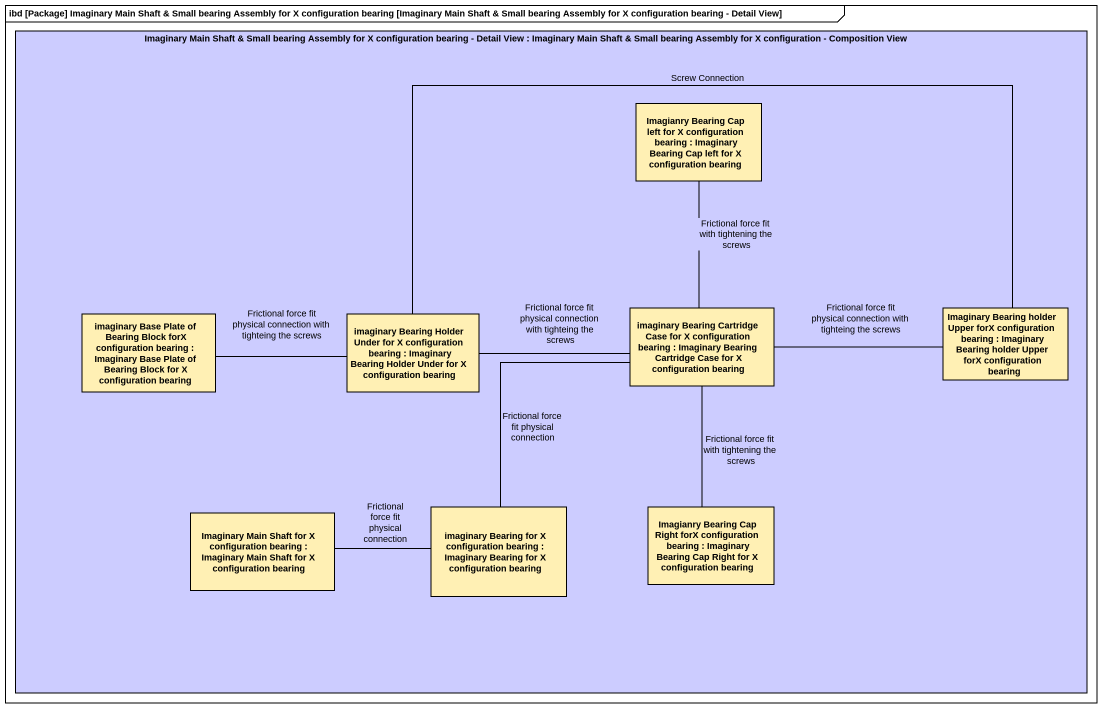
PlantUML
@startuml
mainframe ibd [Package] Imaginary Main Shaft & Small bearing Assembly for X configuration bearing [Imaginary Main Shaft & Small bearing Assembly for X configuration bearing - Detail View]
rectangle "Imaginary Main Shaft & Small bearing Assembly for X configuration bearing - Detail View : Imaginary Main Shaft & Small bearing Assembly for X configuration - Composition View" as Imaginary_Main_Shaft_Small #CCCCFF {
  rectangle "Imagianry Bearing Cap left for X configuration bearing : Imaginary Bearing Cap left for X configuration bearing" as Imagianry_Bearing_Cap_left #FFF0B4
  rectangle "imaginary Base Plate of Bearing Block forX configuration bearing : Imaginary Base Plate of Bearing Block for X configuration bearing" as imaginary_Base_Plate_of #FFF0B4
  rectangle "imaginary Bearing Holder Under for X configuration bearing : Imaginary Bearing Holder Under for X configuration bearing" as imaginary_Bearing_Holder #FFF0B4
  rectangle "imaginary Bearing Cartridge Case for X configuration bearing : Imaginary Bearing Cartridge Case for X configuration bearing" as imaginary_Bearing_Cartridge #FFF0B4
  rectangle "Imaginary Bearing holder Upper forX configuration bearing : Imaginary Bearing holder Upper forX configuration bearing" as Imaginary_Bearing_holder #FFF0B4
  rectangle "Imaginary Main Shaft for X configuration bearing : Imaginary Main Shaft for X configuration bearing" as Imaginary_Main_Shaft_for_X #FFF0B4
  rectangle "imaginary Bearing for X configuration bearing : Imaginary Bearing for X configuration bearing" as imaginary_Bearing_for_X #FFF0B4
  rectangle "Imagianry Bearing Cap Right forX configuration bearing : Imaginary Bearing Cap Right for X configuration bearing" as Imagianry_Bearing_Cap_Right #FFF0B4
}
imaginary_Base_Plate_of -right- imaginary_Bearing_Holder : Frictional force fit physical connection with tighteing the screws
imaginary_Bearing_Holder -right- imaginary_Bearing_Cartridge : Frictional force fit physical connection with tighteing the screws
imaginary_Bearing_Holder -right- Imaginary_Bearing_holder : Screw Connection
imaginary_Bearing_Cartridge -up- Imagianry_Bearing_Cap_left : Frictional force fit with tightening the screws
imaginary_Bearing_Cartridge -- Imagianry_Bearing_Cap_Right : Frictional force fit with tightening the screws
Imaginary_Bearing_holder -left- imaginary_Bearing_Cartridge : Frictional force fit physical connection with tighteing the screws
imaginary_Bearing_for_X -up- imaginary_Bearing_Cartridge : Frictional force fit physical connection
imaginary_Bearing_for_X -left- Imaginary_Main_Shaft_for_X : Frictional force fit physical connection
@enduml
